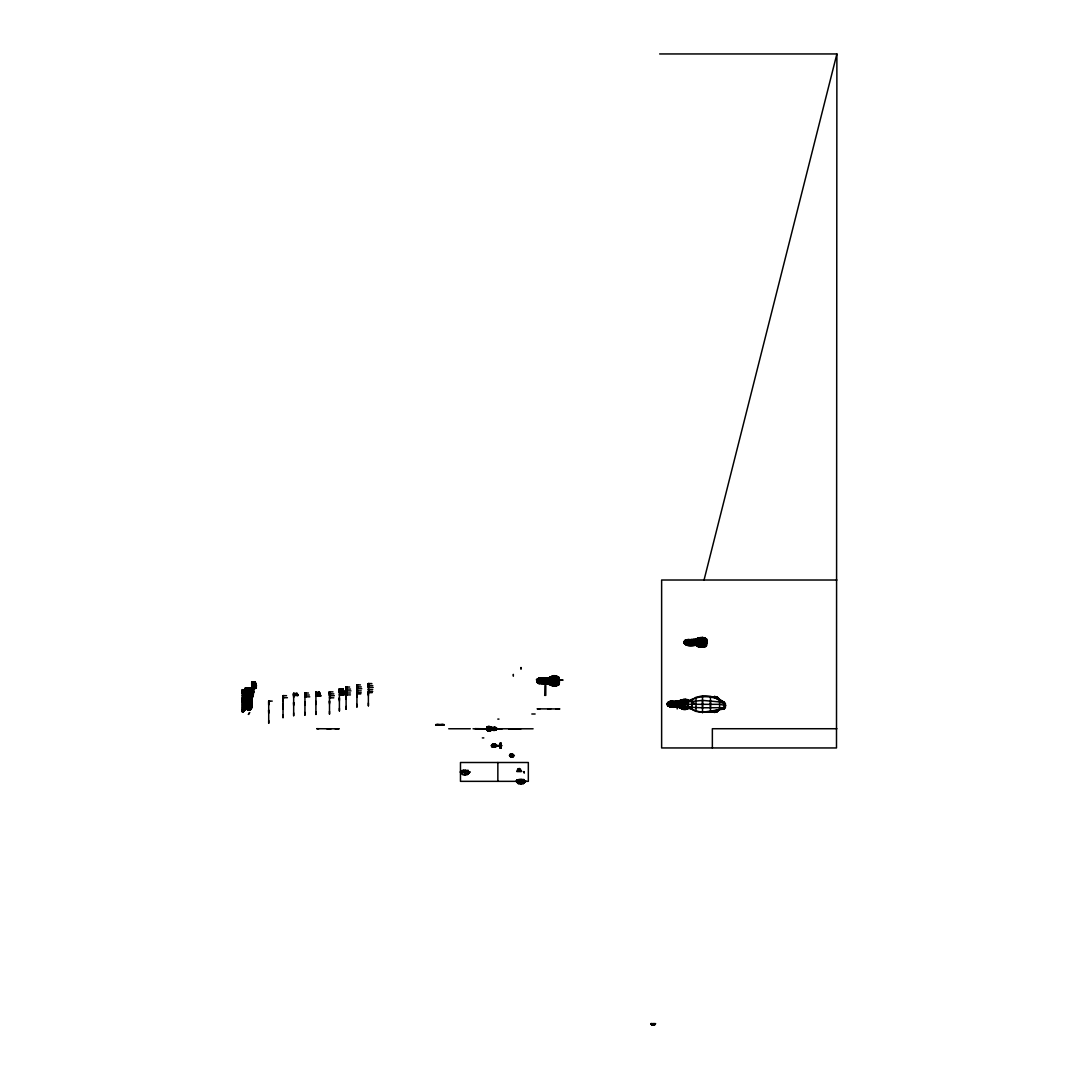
<?xml version="1.0" encoding="UTF-8"?>
<svg xmlns="http://www.w3.org/2000/svg" width="1079" height="1079" viewBox="0 0 1079 1079"><rect width="100%" height="100%" fill="white"/><g stroke="black" fill="none" stroke-linecap="round" stroke-linejoin="round"><path stroke-width="1.5" d="M242.222 711.574L242.222 691.855L242.222 693.527L244.758 693.554M242.222 711.965L243.517 709.969L243.719 704.331L243.53 701.889L242.222 700.541L245.081 700.541L246.012 698.774L244.946 700.541C246.511 706.084 242.384 716.834 242.222 709.173L245.081 709.173L245.081 700.541L246.012 698.774L242.222 698.774L242.222 701.889L245.081 701.889M248.332 709.159C247.617 711.614 250.328 706.475 246.525 708.782L246.066 698.774L244.083 691.787L245.419 687.957L256.357 687.943L255.251 681.982L251.758 681.982L251.744 685.812L256.586 685.812M251.623 700.123C250.301 703.292 253.511 710.198 248.264 710.184L246.336 708.188L246.201 705.153L251.771 705.153L251.65 698.774L253.632 691.787L252.311 687.957L253.767 691.787L251.758 698.774L251.771 707.406L250.638 709.658L248.912 710.184L248.925 687.957L248.062 687.957M252.891 687.943L251.758 687.943L251.744 683.735M251.758 682.845L252.607 681.982M251.744 685.812L251.744 681.982L251.744 684.113M253.767 687.943L254.374 681.982L255.21 687.943M268.711 723.119L268.711 702.847M283.022 717.238L283.035 695.672L283.898 695.672M286.528 695.672L283.035 695.672L283.022 698.113M283.035 708.916L283.035 703.548M293.663 712.895L293.663 715.687L293.663 693.46L294.527 693.446M304.939 715.013L304.939 693.001L305.802 693.001M309.309 695.024L304.939 695.024L304.939 693.001L308.446 693.001M315.904 714.311L315.918 692.3L316.781 692.286M329.5 711.304L329.5 714.096L329.5 691.855L330.363 691.855M339.399 710.737L339.399 688.888L340.263 688.874M339.399 691.019L339.399 688.888L342.906 688.888L343.783 690.897L344.012 694.849L339.399 694.849L340.546 694.849M341.423 694.849L342.03 688.888L342.866 694.849M346.103 706.489L346.103 709.267L346.103 687.04L346.979 687.04M356.92 706.907L356.933 684.895L357.796 684.895M361.303 686.918L356.933 686.918L356.933 684.895L360.426 684.895M368.384 703.036L368.384 705.814L368.384 683.587L369.247 683.587M368.384 695.753L368.384 692.637M487.02 730.294C485.55 720.394 498.822 732.83 487.034 730.308L487.034 727.219C493.157 723.996 490.257 733.032 496.192 729.795C497.176 729.337 496.933 727.88 495.895 727.624C492.752 724.764 491.741 732.034 493.481 728.77C494.236 724.845 499.415 730.739 493.481 729.417C485.982 728.19 485.955 733.234 492.429 729.337M494.627 729.364C497.797 729.836 495.962 729.579 491.714 729.957L487.883 730.645L487.91 726.841L496.812 728.473L489.61 726.787L490.594 727.974L496.65 728.433L495.962 728.19M491.714 729.957L487.061 730.254L488.612 730.186C489.866 728.864 487.222 731.063 490.095 730.2L489.003 729.458L488.679 730.834L488.693 726.639L490.095 727.313C487.195 729.323 489.353 725.371 490.594 727.974M490.594 729.552L489.637 730.793L489.731 727.246L487.101 727.61L488.76 726.909M487.101 729.917L490.567 730.186L490.527 727.071L486.993 727.259L488.652 726.787C490.513 726.032 489.246 729.323 489.448 726.733L490.095 727.313L487.101 727.61M495.113 728.19L491.727 727.583C484.808 733.032 506.59 727.637 491.107 728.77M493.481 728.77C490.014 727.259 493.359 726.936 492.375 729.917M494.074 729.377L493.4 729.997L493.44 727.637M494.007 730.024L494.088 728.15M495.477 729.04C496.394 732.654 493.966 724.022 495.113 729.337M494.492 729.566L494.978 728.811M496.65 729.067C496.731 727.974 496.178 730.928 496.138 727.718M513.321 674.901L513.321 675.063M521.009 668.009L521.009 668.157M555.51 682.157L555.523 679.757M542.022 678.489L541.901 683.614L548.321 683.762C550.991 685.799 559.124 687.566 559.327 682.656L557.357 682.13L557.33 679.878M706.529 642.922C708.903 636.151 698.76 636.529 695.523 639.591C691.032 644.028 702.793 648.938 695.672 645.053C683.762 650.017 680.809 636.124 691.949 640.481M677.868 706.327L682.791 708.701L689.036 707.77L692.152 708.97L692.152 699.705L689.629 701.013C683.803 695.685 682.211 704.83 684.612 708.593L688.281 707.419L696.009 711.007L702.51 712.275L723.915 708.984L725.385 706.785L723.915 707.703C710.71 707.527 697.128 708.458 683.762 706.327M702.51 708.31L702.51 700.379L719.599 701.943L725.385 704.29L723.915 702.105C713.3 695.375 699.678 694.889 688.793 700.784C684.787 697.735 685.098 705.626 685.934 707.581C686.527 709.55 688.483 708.094 689.602 707.5C696.764 714.325 706.34 711.641 714.878 712.153L717.157 711.56L719.396 709.321L723.915 709.227L725.385 707.595L725.385 703.481C716.861 696.157 701.579 692.502 692.138 700.001L692.138 700.77M704.142 646.807C711.29 642.841 701.525 630.473 704.155 645.66C706.367 650.745 707.19 638.593 706.435 642.922M697.142 643.583L694.08 643.65L694.229 645.202L686.999 645.053L684.234 642.841L698.234 644.136L698.45 646.672L702.496 647.211L706.327 645.889L706.327 638.768L706.637 642.949L684.086 642.841L684.652 640.643L691.841 639.55L690.425 639.631L690.533 644.622M248.912 697.101L248.925 710.09M253.767 691.787L248.925 691.787L248.925 687.957L248.925 689.13L248.925 687.957L249.788 687.957M251.744 684.315L251.758 681.982L251.744 687.943M251.744 681.982L251.744 684.005L251.744 681.982L251.744 684.005L256.128 684.005L256.236 687.943L255.13 681.982L256.02 684.005M268.711 713.273L268.604 710.144M284.114 697.681L283.035 697.695L283.035 695.672L283.035 697.695L287.405 697.695M293.663 705.612L293.555 702.496M293.663 695.591L293.677 693.46L297.17 693.46L298.047 695.469L293.663 695.469L293.65 693.46L293.663 695.78M304.939 705.167L304.831 702.051M304.939 695.335L304.939 693.001L304.939 696.832L309.781 696.832M306.139 696.832L304.939 696.832L304.925 693.001L304.925 695.024L304.939 693.864L304.939 695.024L306.018 695.011M315.918 704.466L315.796 701.337M315.918 694.633L315.918 692.3L319.411 692.3L320.76 696.13L315.918 696.13L315.904 692.3L315.918 694.323L320.288 694.323M329.5 704.021L329.486 700.905M334.342 695.699L329.5 695.685L329.513 691.855L333.006 691.868M330.592 693.878L329.513 693.878L329.513 691.855L329.5 693.878L333.87 693.878M339.399 701.04L339.292 697.924M339.413 689.751L339.413 690.897L343.783 690.897M346.103 699.205L345.995 696.09M349.609 687.04L346.116 687.04L346.103 690.87L350.958 690.87M346.116 690.169L346.103 687.04L346.103 689.171M356.933 697.061L356.933 693.945M356.933 687.229L356.933 684.895L356.933 688.726L361.775 688.726M356.933 685.772L356.92 686.918L356.933 684.895L356.92 686.918L358.012 686.918M368.384 685.92L368.398 683.587L371.891 683.587M368.398 684.45L368.398 687.417L373.226 687.417M682.387 700.784L679.271 701.471C673.862 697.695 672.298 709.416 677.234 706.111L679.554 706.448M688.308 707.15C684.733 714.811 672.581 702.416 679.581 701.863M681.78 699.893L681.038 701.013L683.789 703.211L684.909 701.256L682.494 699.691C678.125 703.616 671.003 699.327 667.227 703.454C668.494 708.202 676.627 703.589 679.972 706.529C684.153 707.824 679.284 697.749 685.394 699.408M248.157 708.782L248.264 710.184L247.604 709.766C247.927 702.24 242.937 695.173 245.54 687.957L244.205 691.787L245.135 697.007L246.201 698.774L248.925 698.774L248.925 697.101M283.035 696.845L283.035 697.547M304.939 695.024L304.925 693.001L304.939 695.024L304.939 693.001L304.939 695.024L304.939 694.175M339.399 690.047L340.492 690.897M356.933 686.918L356.92 684.895L356.92 686.918L356.933 686.069M513.226 755.381L513.226 756.797L510.596 756.797L509.612 755.381L510.407 754.181L512.687 754.181L510.192 754.464L510.192 756.285L512.7 756.392L509.504 755.381L514.373 755.381L513.226 756.797L513.51 755.381M541.955 683.6L537.355 682.602L537.369 679.15L539.675 678.138L548.348 678.084C550.991 676.223 559.219 674.375 559.34 679.284L555.55 680.957M559.165 684.221C552.475 687.107 545.839 682.171 538.812 683.263C536.384 683.493 536.789 678.192 537.976 680.336C538.987 682.333 536.034 682.022 536.789 680.336L538.785 678.961L546.851 678.799L553.055 676.493L559.003 677.585L558.895 678.354L554.984 678.934L552.839 680.943L554.97 682.98C560.783 685.731 559.273 683.506 559.003 677.585M538.327 683.29L538.354 678.475L544.558 678.111L544.544 683.695L538.907 683.6L537.693 682.805L537.895 681.429M538.286 680.242L537.302 680.336L537.72 678.961C541.348 675.009 538.907 684.976 539.756 683.047L538.907 683.573L538.934 678.165M550.25 683.263C549.575 685.772 542.278 681.227 538.772 682.805L538.731 681.429M538.785 678.961L538.745 680.336M540.835 683.6L540.903 678.597M543.182 683.6L543.25 678.61M545.893 683.762L545.92 678.071M547.026 683.627L547.04 678.219M550.088 684.72C546.136 684.504 547.687 675.643 550.209 677.882L551.382 677.545M559.151 677.558C546.257 669.02 545.947 692.583 559.016 684.477L556.993 685.34L559.016 684.477M555.456 684.207L555.186 685.799L558.976 684.356L555.145 685.637L551.153 685.246L551.329 676.938L548.348 678.084M538.772 682.805L536.789 681.429L555.051 681.496L556.791 683.263L557.047 685.34L553.014 685.408L553.055 676.493L555.429 676.803L555.28 676.128L554.997 679.851L556.211 678.745L554.714 676.654L553.554 676.344L552.084 677.666L553.406 679.082L556.211 678.745M546.878 683.533L554.687 685.259L556.184 683.169L554.97 682.063L552.057 684.248L553.514 685.57L555.145 684.801L554.97 680.957L556.804 678.678L557.034 676.587L559.246 677.963L559.219 683.978M555.226 676.115L555.092 685.178M555.523 679.231L555.55 682.238L557.357 682.13M556.184 683.169L554.997 683.439L554.687 685.259L556.845 684.248L556.953 677.059L555.145 676.641L551.099 677.086L546.81 679.231L536.789 680.336L538.826 678.502L548.24 678.205L550.115 677.153M557.047 685.34L557.034 677.868M557.317 682.521L557.29 678.03L559.3 678.624M654.467 1023.634L654.467 1025.05L654.751 1023.634L653.928 1024.821L651.635 1024.821L650.853 1023.634L655.614 1023.634L654.467 1025.05L651.824 1025.05L651.635 1023.634M675.926 705.99C673.188 709.631 666.768 704.978 667.429 704.803L667.388 703.373L668.899 702.847L677.531 703.009L702.51 700.379M678.219 706.637C679.703 708.121 677.342 704.385 677.949 706.866L670.706 706.853L667.968 705.841L667.982 702.389L669.965 701.39L676.938 701.741M670.234 702.2L669.965 701.417L668.548 702.186L668.157 705.019M672.069 706.408L669.641 706.718L668.333 704.533M669.641 706.718L670.221 705.99M670.706 706.974C668.683 706.678 669.519 699.907 670.99 701.957L675.643 701.741M670.41 706.88L671.799 706.529M671.826 701.714L670.747 702.861L671.799 706.988M676.506 704.56L679.972 704.277M677.949 706.866C674.281 706.785 678.259 699.475 677.882 702.132M676.884 702.982L676.884 702.078L681.24 699.907L685.704 699.516L689.36 700.851M686.244 708.364L680.094 707.999L677.936 705.45M677.936 702.995L680.121 700.433C684.45 698.949 687.916 702.065 692.071 700.406L688.55 700.918L682.832 699.799L675.616 702.739L674.321 704.196L667.227 704.128L668.157 704.115M684.612 708.593L679.608 707.703L678.866 702.685L681.24 699.907L684.909 701.256M679.217 705.477L679.204 707.258L682.157 707.73C682.913 710.521 700.311 707.042 687.984 707.986M684.868 707.338L681.766 708.62L681.011 707.581L682.036 706.179L683.762 705.41L684.976 706.516L682.467 708.903C679.19 708.66 678.947 702.024 680.97 700.581M681.807 706.705L681.82 701.876L678.866 702.685M685.448 643.462L685.489 640.643C692.88 641.857 699.381 635.774 706.421 638.862L706.327 645.889M686.257 640.467L686.217 639.672L685.583 644.608L687.053 644.46C686.716 646.793 686.716 637.878 687.053 640.198L685.502 640.036L684.491 641.816L685.003 640.44M688.281 707.419L688.308 701.175M688.186 644.608L688.146 639.496L687.053 640.198M691.787 645.134L691.706 642.868M693.244 644.743L693.15 639.469L695.672 639.618L698.45 637.999L698.234 640.521L684.086 641.816L686.109 639.982L695.523 639.591L698.545 638.107L700.554 638.336M698.545 638.107L702.591 637.568L706.286 638.889L706.367 645.889L702.591 647.09L697.25 646.011L694.134 644.46L694.229 639.469L694.444 640.575M698.234 644.136C713.462 644.163 701.215 649.639 695.442 644.473L695.442 643.57M700.136 644.392L698.248 644.622L698.248 640.049L700.15 639.887L700.352 646.968L706.246 645.512M702.699 646.523L706.421 645.795L702.496 647.211L702.281 642.922M710.468 708.08L710.468 700.595M244.717 706.92L244.596 709.969L242.896 711.857L244.151 709.969L244.933 701.889M268.711 703.441L268.711 701.107L269.575 701.094M268.711 702.995L268.725 701.107L272.218 701.107M293.663 695.469L293.677 693.46L293.663 697.29L293.65 693.46L293.663 695.469L294.756 695.469M346.116 689.373L346.116 687.04L346.116 689.063L350.486 689.063M486.899 729.148L486.899 728.379M555.172 685.704L552.057 684.248L553.365 682.832L553.055 685.273L555.145 685.637L555.159 680.957M555.51 682.683L555.51 681.496L556.966 680.97M251.771 701.202L246.066 701.202L246.214 706.259L251.771 706.259L251.313 708.782L249.586 710.184L251.326 705.153M246.228 703.926L247.199 709.658L248.925 709.969M439.409 725.034L435.646 724.683L438.182 724.454M559.34 680.107L559.34 681.834M488.288 727.799L489.178 727.637L488.72 726.68M555.496 684.315L554.539 682.535L554.228 684.976L555.496 684.315L554.228 684.976M702.793 645.728L701.836 643.947L699.367 645.66L700.824 646.982L703.495 644.581L702.281 643.475L701.525 646.388L702.793 645.728L700.352 646.685L700.676 644.244L700.824 646.982L699.367 645.66L704.088 644.676M544.747 695.362L544.949 685.543L545.785 685.543L545.785 695.362L544.612 695.362M659.647 53.95L836.886 53.95L836.495 747.949L661.629 747.949L661.629 580.016L836.886 580.016M695.982 698.288L696.009 697.209L696.009 711.479M686.878 641.816L686.864 640.319M685.448 641.587L684.086 641.816L687.957 641.803L687.997 640.36M688.011 641.803L689.076 641.803L689.252 639.483L689.36 640.521M249.788 708.957L249.586 710.184L249.681 708.782M537.409 680.013L537.369 679.15L537.167 681.645L538.731 682.184L549.845 682.157L546.837 681.469M283.022 715.121L283.022 717.859M315.904 714.487L315.904 711.735M339.399 711.074L339.399 708.323M488.814 729.647L489.637 730.793M700.15 639.887L698.234 640.521M496.542 729.148L495.504 727.826M544.882 680.363L545.731 679.446L552.866 678.529L550.937 680.943L552.853 683.358L556.791 683.263M700.406 646.968C695.051 648.897 697.196 637.905 697.493 639.254L698.599 638.309M697.547 644.676L697.385 646.132L695.523 645.067C691.99 644.891 681.456 645.916 685.489 640.643M488.585 727.745C490.527 725.87 487.479 728.581 491.107 728.069L490.527 727.071M489.475 730.51L489.515 729.579L489.461 730.78C485.887 728.46 489.488 732.331 492.887 729.417M678.151 706.664L669.128 706.071L667.631 705.45L667.645 702.807C667.874 703.872 667.227 704.047 667.982 702.389C665.73 704.398 674.469 700.5 676.884 702.078M703.495 640.076L700.676 640.413L699.367 638.997L700.824 637.676L701.984 637.986L703.495 640.076L702.281 641.182L702.416 637.972L706.246 639.146M553.001 678.098L553.406 679.082L553.082 676.641L555.172 677.113L555.55 678.812L552.084 677.666L553.082 676.641M555.887 677.909L554.714 676.654L554.566 679.379L554.255 676.938L555.172 677.113L554.606 678.745M700.284 639.429L700.352 637.972L702.793 638.93L702.82 640.144L699.367 638.997L700.824 637.676L700.703 639.78M703.157 639.24L701.984 637.986L701.836 640.71L701.525 638.269L702.442 638.444L701.876 640.076M329.5 693.878L329.5 691.855L329.5 693.757M346.116 688.928L347.195 689.049M369.477 685.597L368.398 685.61L368.384 683.587L368.384 685.61L372.768 685.61M487.789 727.839L487.924 726.882M254.158 687.943L254.051 684.005M341.814 694.849L341.706 690.897M490.5 726.868L490.379 727.624L491.026 727.152M702.416 637.972C699.866 637.096 689.886 641.87 697.142 641.088M689.117 640.333L689.306 644.716M551.234 685.246L550.182 683.992M686.069 640.427L686.217 645.026L686.257 644.203M469.81 771.998L467.558 774.466L465.049 775.127L462.54 774.466L460.126 771.998L470.012 771.998L467.558 774.466L467.558 771.998M495.612 729.377L495.612 728.163M525.041 781.142L523.342 783.597L520.833 784.258L518.325 783.597L515.91 781.142L525.797 781.142L523.342 783.597L523.342 781.142M495.962 729.337L495.881 727.583C495.558 730.55 496.637 729.026 494.991 729.458M537.976 680.336L538.151 680.498M244.92 705.693L245.027 704.331L242.222 704.331M251.609 703.926L251.717 702.564L246.12 702.564M496.219 729.283C495.625 729.714 497.392 726.976 495.827 728.5M538.192 681.281L537.113 681.55L538.286 681.523M244.407 701.889L244.515 700.541M244.839 701.889L244.946 700.541M251.218 698.774L251.245 708.903L249.586 709.766L251.542 687.957L252.553 691.787L251.933 697.007M244.636 695.699L243.814 698.774L242.91 699.772L242.222 698.774M492.712 745.387L491.984 744.631L495.679 744.348L495.679 746.951C490.379 748.597 490.729 742.757 495.679 744.497L491.404 745.36L493.251 744.456M496.192 729.795L496.259 729.026L494.587 729.863M268.711 723.294L268.711 720.543M304.939 715.188L304.939 712.45M356.92 707.096L356.92 704.344M255.858 687.943L254.873 681.982L255.804 684.005M253.201 693.932L252.162 687.957M343.891 692.718L343.675 694.849L342.529 688.888L343.459 690.897M702.402 638.067L704.304 637.905L704.56 639.348M492.712 744.389L492.712 746.911L491.984 744.631C490.608 747.491 495.396 747.801 493.791 744.416M682.643 701.768L685.057 701.849L683.25 702.105L684.153 702.173L683.587 700.001L683.142 702.739L685.057 701.849L683.587 700.001L685.057 701.849L683.142 702.739L681.038 701.013L682.494 699.691L682.063 702.442L681.793 700.001L682.4 700.338M548.199 678.475L546.783 680.916M245.904 697.007L245.297 691.787L246.295 687.957L248.251 709.807L247.199 709.658M244.434 692.354L243.53 701.889M317.941 696.13L318.534 692.3L319.546 696.13M248.264 709.766L246.605 708.903L248.089 708.647M295.956 695.469L296.293 693.46L296.954 695.469M685.205 641.816L686.217 639.78M491.916 745.441L492.051 744.645L493.791 744.591M725.048 707.5L725.048 703.575M242.896 711.574L245.081 709.173M245.243 698.774L245.459 697.6M251.623 705.153L251.218 708.782L249.505 709.065L251.245 708.903M243.692 702.968L246.079 697.6M250.881 701.202L253.525 693.932L244.313 693.932M252.985 695.834L253.605 691.787L252.338 687.957M702.537 647.211L706.475 645.633M253.511 689.859L253.956 687.943M704.047 580.016L836.886 53.95M254.833 687.943L254.334 689.859L251.744 689.859L252.81 689.859M700.406 637.689L700.204 638.835L697.142 639.294M489.758 727.88L488.423 727.421M251.973 697.007L252.311 695.834M703.495 644.581L701.957 646.038L701.836 643.947L701.984 646.685L703.157 645.417M537.72 678.961C527.253 682.481 583.361 679.055 554.997 680.417L555.55 680.404M667.429 704.803L667.388 703.373M686.338 708.188L692.165 708.269L687.876 706.947L687.053 704.317L687.903 701.701L684.234 700.662L679.231 701.242M252.918 695.834L251.623 698.774M252.284 689.859L252.972 687.943M678.111 702.038L680.701 700.406M684.599 642.841L684.518 643.623L684.652 640.643L684.652 644.028L684.086 642.841L686.069 644.23L694.134 644.46M697.385 638.525L695.618 639.483L695.78 640.575M245.162 689.98L245.918 687.957M245.796 687.957L244.609 691.787L245.081 695.834L248.925 702.55L252.769 695.834L253.241 691.787L252.041 687.957M244.866 689.98L245.675 687.957M651.635 1024.821L652.04 1023.634M244.65 689.98L245.513 687.957M683.546 708.606L683.115 705.895L682.845 708.323L684.261 707.662L683.115 705.895L683.749 708.161M495.679 744.726L492.051 745.454L492.334 744.51L492.334 746.843M244.542 710.683L244.933 708.04M690.25 707.217L683.047 708.849M682.36 708.269L681.766 708.62L682.036 706.179L682.467 708.903L681.011 707.581L682.13 706.812M517.933 769.044L516.666 771.498L521.75 771.498L519.201 768.531L517.933 769.044L517.933 771.498M673.444 705.936C671.408 709.281 670.949 700.204 673.161 701.714M667.888 703.454L668.548 702.186M523.868 782.693L523.868 779.591L523.868 782.693L523.868 779.591L521.049 779.375L516.774 779.888L516.774 782.396M681.254 707.231L680.674 707.986M250.503 697.007L251.218 689.98M491.781 744.807L495.679 745.009M524.542 781.142L523.868 782.154L524.542 781.425M245.891 698.774L244.34 701.889L244.259 709.173M674.604 706.017C672.608 709.456 672.244 699.839 674.335 701.836M468.097 773.023L468.758 772.294M651.959 1023.634L651.824 1025.05L650.799 1023.634L653.928 1024.645L652.903 1024.537L653.564 1023.634M512.687 756.568L513.658 755.381L512.687 754.181L512.687 756.568L510.407 756.568L510.407 754.181L510.407 756.568M652.04 1024.43L651.487 1023.634L651.433 1024.537L654.184 1023.634M521.076 783.974L520.833 781.142M544.369 682.4L546.783 680.026M548.483 679.311L549.454 677.976L548.55 679.311M488.747 727.071C489.286 728.568 489.057 726.302 486.926 727.732M466.155 773.953L465.049 775.127L465.049 771.998M715.741 711.263L714.635 712.437L712.127 711.776M523.355 783.381L525.594 781.142M712.127 696.899L717.144 696.899L719.599 699.367L719.599 709.321L717.144 711.776L714.635 712.437L715.04 710.71L717.144 711.776L717.67 710.872M678.704 701.337L676.088 701.566L675.602 705.679L676.344 707.028L678.974 707.028L669.371 706.516L667.874 704.789M670.423 701.377C676.884 700.972 663.841 701.175 669.371 706.516M552.974 683.816L555.51 683.101M701.444 644.932L702.82 644.514M555.86 684.005L555.105 685.273L558.935 684.099L558.962 677.855L556.953 677.059M691.706 641.789L694.094 640.629M685.502 642.841L684.153 642.841M492.334 745.387L495.679 744.78M496.219 728.258L496.583 728.473M538.205 683.209L538.961 682.778M491.97 745.319L492.051 746.668L495.679 746.803L494.371 746.83L494.371 744.416M489.178 729.89L488.274 729.741M536.964 681.55L537.976 681.766M681.537 707.177L684.976 706.516M682.845 708.323L684.261 707.662M697.074 640.724L698.248 640.049M549.791 679.352L550.964 678.678M510.596 755.381L510.596 756.797L509.571 755.381L510.192 754.464L512.7 754.369M682.872 700.298L683.776 700.473M684.113 706.462L682.616 706.88M668.575 705.855L668.589 702.429L670.733 701.377M518.797 781.142L518.325 783.597L518.325 781.142M249.762 708.647L250.814 708.188L249.357 708.782M441.756 724.454L444.278 724.683L440.515 725.034M468.758 771.998L468.097 770.446L468.097 771.998L468.097 770.446L463.377 770.271L460.989 770.757L460.989 773.252M487.061 727.273L488.76 726.868M486.98 727.34L487.964 727.044M682.791 708.701L688.766 707.784M486.953 727.448L491.781 727.839L491.039 727.246M555.172 677.113L554.255 676.938M702.442 638.444L701.525 638.269M500.17 744.186L501.034 743.782M669.412 701.701L668.886 703.764M492.334 744.807L491.633 746.412L495.679 746.708M687.876 706.947L684.207 707.918M538.354 678.583L539.729 678.151M556.845 684.248L558.868 683.6M706.179 645.013L700.204 645.822M719.599 709.321L710.468 712.113L710.468 696.562M490.918 730.105L486.953 730.078M694.323 639.618L688.186 640.049M539.648 683.641L538.327 683.182M686.959 645.067L685.003 644.217M488.585 729.782L490.5 730.658M712.599 697.128L717.157 697.128L719.396 699.367M467.571 774.236L462.54 774.466L462.54 771.998M521.939 783.084L523.504 782.68M685.084 709.092L686.77 708.552M500.17 746.331L501.034 746.142M681.51 700.015L683.344 699.624M701.525 646.388L702.442 646.213M490.567 730.186L491.107 729.458L488.585 730.24M549.858 677.922L552.934 677.491M460.989 770.919L465.265 770.541M460.989 771.377L465.265 770.838L468.758 771.714M516.774 780.05L521.049 779.672M516.774 780.508L521.049 779.969L524.542 780.845M668.886 704.547L669.951 706.691M702.267 644.392L702.267 640.265L706.179 639.645L702.348 638.66M553.19 676.452L551.275 676.627M495.679 746.088L491.781 746.493M551.329 676.938L555.375 676.466L559.192 677.72M685.583 706.61L683.843 706.839L683.87 701.768L685.597 702.024M683.857 704.29L679.217 704.25M550.937 679.15L552.853 678.92M559.286 680.417L557.061 680.417M557.209 681.51L558.882 681.51M492.145 728.797L496.947 728.824M700.5 638.026L706.475 639.024M693.069 641.789L706.34 641.722L705.315 641.735M249.586 709.766L250.638 709.658M242.896 711.533L243.948 711.425M554.147 683.52L554.997 683.439L554.539 682.535L554.997 683.439M538.367 708.863L537.436 708.849M338.954 728.824L316.727 728.716L318.723 728.73M695.726 640.022L693.298 640.36L693.15 639.469M675.049 706.974L671.502 706.866M684.153 702.173L685.003 702.105M706.246 641.735L702.294 641.749M501.034 746.897L500.17 747.383M543.209 678.205L544.517 678.098M494.371 744.456L495.679 744.402M500.17 745.899L501.034 745.845M559.448 708.943L537.248 708.849M677.531 708.741L676.978 708.741M685.597 704.317L683.762 704.304L719.599 704.344L725.789 705.545M693.204 639.483L691.787 639.523L691.706 644.406M668.575 704.142L667.564 704.142M677.922 706.354L675.602 705.679L674.537 704.182M675.845 704.196L674.321 704.196M487.991 728.757L486.642 728.77L533.093 728.797M559.286 681.51L554.97 680.957M496.138 728.77L502.221 728.797M667.564 704.816L668.535 706.03M538.475 708.849L539.986 708.863M477.471 728.73L476.716 728.73L479.103 728.73M689.076 642.868L689.117 644.338M495.679 746.304L494.371 746.263M686.864 699.893L688.011 700.46L685.961 699.731M487.074 728.77L488.814 728.757M498.242 745.643L496.138 745.656L500.17 745.656L496.138 745.656M500.17 747.828L501.034 747.828L500.17 747.76M697.142 641.762L698.234 641.762M243.085 689.724L242.235 689.724L242.222 693.554M493.791 746.843L493.251 744.402M689.117 641.803L694.107 641.776M686.824 642.855L686.864 644.352M687.957 642.855L687.997 644.298M704.169 642.922L706.179 642.936L705.315 642.922M548.199 679.703L549.777 680.93L548.82 681.618L549.777 682.521L552.853 683.358M549.791 680.39L548.078 680.377M537.18 681.55L537.693 682.805M548.186 681.469L548.186 683.371M555.51 681.496L555.065 677.329L558.895 678.354M548.186 682.157L554.97 682.98M369.584 687.417L368.398 687.417L368.398 683.587L368.384 685.435M356.933 688.726L358.134 688.726M369.463 689.548L368.398 689.548L372.7 689.548M347.317 690.87L346.116 690.87L346.103 687.04M357.999 690.857L356.933 690.87L361.236 690.87M368.384 694.404L368.384 691.464L369.45 691.464M339.399 692.003L339.399 688.888L339.399 692.718L340.6 692.705M357.999 692.772L356.933 692.772L361.236 692.785M347.182 693.001L346.116 693.001L350.419 693.001M316.997 694.31L315.918 694.323L315.918 692.3L315.918 696.13L317.118 696.117M347.182 694.916L346.116 694.916L350.419 694.916M330.7 695.685L329.513 695.685L329.5 691.855M330.565 697.83L329.513 697.83L333.816 697.83M547.673 708.89L550.803 708.903M549.036 708.903L550.209 708.903M502.005 745.656L491.377 745.656M690.344 642.868L690.344 644.325M557.061 681.51L554.984 681.496L559.34 681.523M244.623 710.548L242.222 710.548L243.099 710.724M253.295 689.98L242.209 689.724L242.222 691.747L244.515 691.747M368.384 691.464L372.7 691.464M248.925 689.98L248.925 691.787L244.083 691.787L244.866 695.834M339.399 692.718L344.241 692.718M368.276 692.637L372.174 692.637M356.812 693.945L360.71 693.945M242.222 695.699L253.228 695.834M242.222 697.6L246.295 697.6M248.925 698.774L251.771 698.774L252.702 697.007L245.135 697.007L246.309 700.123M719.599 699.367L717.306 699.367L717.144 696.899L715.04 697.965L714.635 696.238L715.741 697.412M251.771 700.123L246.066 700.123L246.525 702.564M245.081 702.968L242.222 702.968L243.719 704.331M246.066 703.926L251.771 703.926M242.222 705.693L245.081 705.693M242.222 706.92L245.081 706.92M251.771 707.406L246.066 707.406L246.619 708.782M242.222 708.026L245.081 708.04M246.214 708.202L251.636 708.202M248.912 708.782L251.313 708.782M248.925 709.766C245.378 709.658 252.81 709.119 248.925 710.184M242.222 709.969L244.933 709.969M242.222 711.304L243.544 711.533L242.222 711.533M531.826 714.001L535.13 714.001M497.797 719.1L498.984 719.1M436.739 724.535L443.199 724.535M435.646 724.683L444.278 724.683M435.956 724.832L443.968 724.832M448.702 728.77L470.309 728.77M473.061 728.77L474.328 728.77M498.35 728.824L475.111 728.716L476.284 728.73M475.111 728.716L477.147 728.73M477.633 728.73L486.656 728.77M836.886 728.73L712.356 728.73L712.356 747.949M508.924 729.08L520.739 729.08M482.34 737.915L483.81 737.915M524.03 772.321L524.286 773.104L523.949 771.525L524.286 772.321M517.111 781.344L460.477 781.344L460.477 762.502L528.332 762.502L528.332 781.344L523.517 781.344M689.252 639.645L688.146 639.645M475.259 728.716L475.947 728.73M495.396 728.811L494.276 728.811L497.621 728.824M495.45 728.811L498.134 728.824M485.456 728.757L488.571 728.784M326.789 728.77L329.904 728.784M328.137 728.77L331.078 728.784M335.124 728.797L338.954 728.824M492.334 745.926L495.679 746.52L491.377 745.94L492.712 745.926M690.304 641.789L690.304 640.953L691.14 641.789M684.275 642.963L685.448 642.976M438.897 724.98L441.041 724.994M484.619 728.77L485.712 728.77M494.6 728.811L497.163 728.824M675.076 701.363L672.581 701.417M687.053 704.304L687.889 704.317M667.227 704.803L668.333 704.816M336.527 728.797L338.091 728.811M501.034 743.296L500.17 743.296L501.034 743.364L501.034 748.017L500.17 748.071L500.17 743.229L501.034 743.283L500.17 743.242M719.599 708.566L723.915 708.66M500.17 745.414L501.034 745.468M555.564 679.662L557.371 679.797L557.29 678.03M488.612 727.34L490.379 727.624M500.17 744.348L501.034 744.416M701.444 639.726L702.82 640.144M554.174 678.394L556.804 678.678M677.113 706.812L683.317 708.836M555.105 685.273L551.059 684.787L545.718 682.387M489.731 727.246L491.08 727.435M552.907 684.41L549.831 683.951M678.853 705.855L681.712 706.313M488.814 727.88L487.991 727.327M698.302 645.593L697.142 645.363L697.074 643.934L698.248 644.622M557.33 678.853L559.34 679.284M500.17 744.969L501.034 745.157M538.88 678.286L538.974 678.988M690.479 639.645L690.587 640.44M685.125 699.408L689.063 700.784M500.17 747.248L501.034 747.531M536.843 681.429L537.355 682.602L536.924 681.429M695.442 644.473L693.055 644.446M704.506 638.525L706.529 639.267M702.793 638.93L701.957 638.62L702.294 639.807M555.523 677.599L554.687 677.288L555.55 678.812M683.479 700.635L684.288 700.945M486.966 730.186L487.856 730.55M486.993 730.267L487.883 730.645M697.493 645.404L695.726 644.635L697.385 646.132M719.599 700.123L722.471 701.66M696.009 704.344L692.138 701.728L692.138 706.92M718.344 699.367L717.306 697.83L718.843 699.367M516.598 781.142L518.797 783.381M544.382 679.419L545.718 680.916M651.311 1023.634L651.959 1024.645M717.67 698.585L717.67 697.816L718.344 699.799M717.67 697.816L718.344 699.071M702.537 637.46L702.699 638.134M319.155 692.3L320.396 696.13M296.914 693.46L297.723 695.469M296.792 693.46L297.575 695.469M342.407 688.888L343.162 690.897M319.667 694.323L318.912 692.3L320.234 696.13M251.92 687.957L252.675 689.98M686.271 700.055L686.608 700.945M245.324 697.007L244.65 693.932M244.973 693.932L245.526 695.834M247.334 697.007L246.632 689.98M318.211 694.323L318.453 696.13M669.034 704.695L669.263 706.435M246.444 703.926L246.228 698.774M539.77 678.731L539.824 679.716M702.267 640.265L702.281 641.749M346.103 696.184L346.116 697.857M339.399 698.019L339.399 699.691M329.5 700.999L329.5 702.672M315.904 701.431L315.918 703.103M304.939 702.146L304.939 703.818M293.663 702.591L293.663 704.263M283.022 695.672L283.035 701.633M283.022 704.816L283.035 706.489M268.711 710.238L268.711 711.924M248.925 688.834L248.912 687.957L248.925 689.13M248.925 687.957L248.925 691.787M723.915 701.863L723.915 709.227M702.51 695.847L702.51 712.828M653.928 1023.634L653.928 1024.821M653.537 1023.634L653.537 1024.43M652.903 1023.634L652.903 1024.537M521.939 781.142L521.939 782.113M521.009 667.469L521.009 669.358M521.049 779.375L521.049 782.315M520.469 769.044L520.469 771.498M519.201 768.531L519.201 771.498M519.161 779.402L519.161 782.154M513.321 674.362L513.321 676.263M497.851 762.502L497.851 781.344M495.032 744.375L495.032 746.924M492.051 744.591L492.051 746.668M468.097 772.78L468.097 773.562M465.265 770.231L465.265 771.998M463.377 770.271L463.377 771.998M315.918 692.3L315.918 694.323L315.904 692.3M268.725 701.107L268.711 704.938L268.711 701.107M245.904 697.533L247.239 698.558L245.972 697.425M685.502 640.036L685.678 641.816L685.583 640.049M344.08 692.718L343.864 694.849L342.812 688.888L344.08 692.718M548.24 682.71L549.427 683.897L548.307 682.616M695.537 644.136L696.737 645.309L695.537 644.136M695.55 640.225L696.737 639.348L695.55 640.225M243.881 699.92L245.243 699.3L243.881 699.92M250.571 698.14L251.933 697.533L250.571 698.14M510.718 754.369L510.718 756.392L510.718 754.369M249.6 712.599L248.453 714.392L249.6 712.599M501.034 743.485L500.17 743.539L501.034 743.485M501.034 747.976L500.17 747.99L501.034 748.017M556.009 708.93L559.799 708.943L556.036 708.93M559.34 680.431L556.858 680.417L559.34 680.417M320.18 694.323L319.33 692.3L320.638 696.13L320.153 694.323M297.939 695.469L297.076 693.46L297.898 695.469M667.968 705.841L667.564 704.789L667.968 705.841"/></g></svg>
